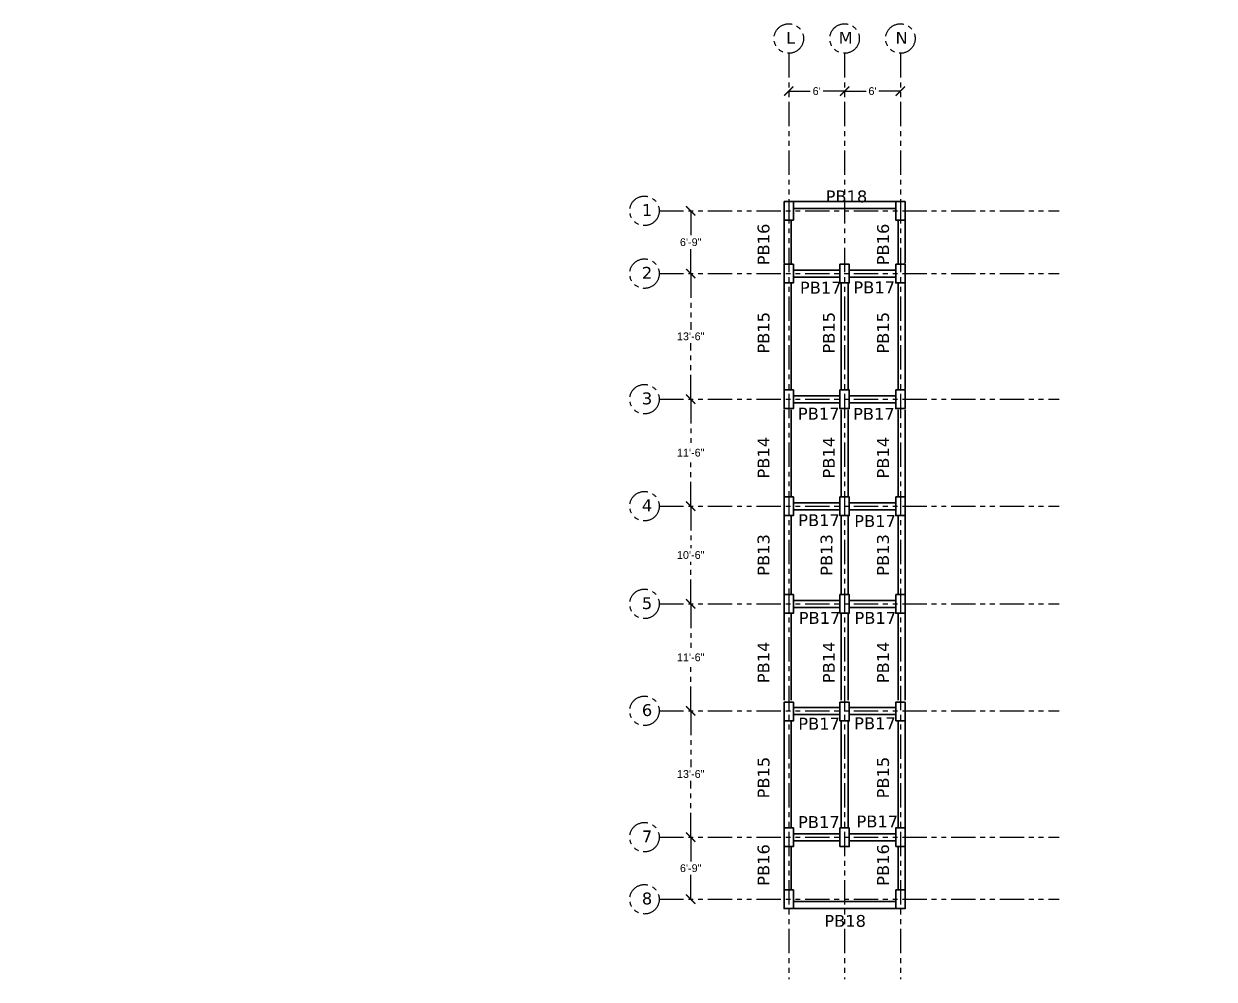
# Model space of a CAD drawing. Header units: feet. Extents: x 15113 to 123217, y -97269 to -8247.
# Drawn here: x 53832 to 55367, y -48765 to -47533 of the extents above; entities that cross this region are included whole.
import ezdxf

# ---------------------------------------------------------------- set-up
doc = ezdxf.new("R2010")
doc.units = ezdxf.units.FT
doc.header["$LTSCALE"] = 50.2
doc.header["$MEASUREMENT"] = 0
doc.header["$PDMODE"] = 3
doc.linetypes.add('PHANTOM2', pattern=[1.25, 0.625, -0.125, 0.125, -0.125, 0.125, -0.125])
doc.layers.get('0').update_dxf_attribs({"lineweight": 35})
doc.layers.add('drg seal txt', color=7, linetype='Continuous')
for name, color, linetype, lineweight in [('Str Beam', 10, 'Continuous', 35), ('Str Column', 50, 'Continuous', 35), ('Str LBL', 3, 'Continuous', 35)]:
    doc.layers.add(name, color=color, linetype=linetype, lineweight=lineweight)
doc.layers.add('Str grid', color=7, linetype='Continuous', true_color=0x17d337)
doc.styles.get("Standard").update_dxf_attribs({"font": 'arial.ttf'})
doc.dimstyles.new('Copy of Standard', dxfattribs={"dimscale": 40, "dimtxt": 0.25, "dimasz": 0.3, "dimexe": 0.18, "dimexo": 5, "dimgap": 0.09, "dimtad": 0, "dimtih": 1, "dimtoh": 1, "dimdec": 0, "dimzin": 0, "dimdsep": 46, "dimlunit": 4, "dimtxsty": 'Standard', "dimcen": 0.2, "dimse1": 1, "dimse2": 1, "dimadec": 0, "dimazin": 0, "dimtfac": 1, "dimtdec": 0, "dimtofl": 0, "dimtmove": 0, "dimatfit": 3, "dimfxl": 1, "dimtolj": 1, "dimtzin": 0, "dimarcsym": 0})

# ---------------------------------------------------------------- blocks, each defined once
blk = doc.blocks.new('_ArchTick')
at = {"color": 0, "linetype": 'ByBlock', "const_width": 0.15}
blk.add_lwpolyline([(-0.5, -0.5), (0.5, 0.5)], dxfattribs=at)
blk = doc.blocks.new('*D1034')
at = {"layer": 'Defpoints', "color": 0, "linetype": 'PHANTOM2', "transparency": 16777216}
for p in [(54692.2, -48155.2), (54692.2, -48281.2), (54692.2, -48281.2)]:
    blk.add_point(p, dxfattribs=at)
at = {"layer": 'Str grid', "color": 0, "linetype": 'PHANTOM2', "lineweight": -2, "transparency": 16777216}
for p, q in [((54692.2, -48155.2), (54692.2, -48209.5)), ((54692.2, -48281.2), (54692.2, -48226.9))]:
    blk.add_line(p, q, dxfattribs=at)
at = {"layer": 'Str grid', "color": 0, "linetype": 'PHANTOM2', "lineweight": -2, "transparency": 16777216, "xscale": 12, "yscale": 12, "zscale": 12}
for p, rotation in [((54692.2, -48155.2), 90), ((54692.2, -48281.2), 270)]:
    blk.add_blockref('_ArchTick', p, dxfattribs=dict(at, rotation=rotation))
at = {"layer": 'Str grid', "color": 0, "linetype": 'PHANTOM2', "transparency": 16777216, "insert": (54692.2, -48218.2), "char_height": 10, "attachment_point": 5}
blk.add_mtext('\\A1;10\'-6"', dxfattribs=at)
blk = doc.blocks.new('*D1035')
at = {"layer": 'Defpoints', "color": 0, "linetype": 'PHANTOM2', "transparency": 16777216}
for p in [(54692.2, -48017.2), (54692.2, -48155.2), (54692.2, -48155.2)]:
    blk.add_point(p, dxfattribs=at)
at = {"layer": 'Str grid', "color": 0, "linetype": 'PHANTOM2', "lineweight": -2, "transparency": 16777216}
for p, q in [((54692.2, -48017.2), (54692.2, -48077.5)), ((54692.2, -48155.2), (54692.2, -48094.9))]:
    blk.add_line(p, q, dxfattribs=at)
at = {"layer": 'Str grid', "color": 0, "linetype": 'PHANTOM2', "lineweight": -2, "transparency": 16777216, "xscale": 12, "yscale": 12, "zscale": 12}
for p, rotation in [((54692.2, -48017.2), 90), ((54692.2, -48155.2), 270)]:
    blk.add_blockref('_ArchTick', p, dxfattribs=dict(at, rotation=rotation))
at = {"layer": 'Str grid', "color": 0, "linetype": 'PHANTOM2', "transparency": 16777216, "insert": (54692.2, -48086.2), "char_height": 10, "attachment_point": 5}
blk.add_mtext('\\A1;11\'-6"', dxfattribs=at)
blk = doc.blocks.new('*D1036')
at = {"layer": 'Defpoints', "color": 0, "linetype": 'PHANTOM2', "transparency": 16777216}
for p in [(54692.2, -48582.2), (54692.2, -48662.2), (54692.2, -48662.2)]:
    blk.add_point(p, dxfattribs=at)
at = {"layer": 'Str grid', "color": 0, "linetype": 'PHANTOM2', "lineweight": -2, "transparency": 16777216}
for p, q in [((54692.2, -48582.2), (54692.2, -48613.5)), ((54692.2, -48662.2), (54692.2, -48630.9))]:
    blk.add_line(p, q, dxfattribs=at)
at = {"layer": 'Str grid', "color": 0, "linetype": 'PHANTOM2', "lineweight": -2, "transparency": 16777216, "xscale": 12, "yscale": 12, "zscale": 12}
for p, rotation in [((54692.2, -48582.2), 90), ((54692.2, -48662.2), 270)]:
    blk.add_blockref('_ArchTick', p, dxfattribs=dict(at, rotation=rotation))
at = {"layer": 'Str grid', "color": 0, "linetype": 'PHANTOM2', "transparency": 16777216, "insert": (54692.2, -48622.2), "char_height": 10, "attachment_point": 5}
blk.add_mtext('\\A1;6\'-9"', dxfattribs=at)
blk = doc.blocks.new('*D1037')
at = {"layer": 'Defpoints', "color": 0, "linetype": 'PHANTOM2', "transparency": 16777216}
for p in [(54692.2, -48419.2), (54692.2, -48582.2), (54692.2, -48582.2)]:
    blk.add_point(p, dxfattribs=at)
at = {"layer": 'Str grid', "color": 0, "linetype": 'PHANTOM2', "lineweight": -2, "transparency": 16777216}
for p, q in [((54692.2, -48419.2), (54692.2, -48492)), ((54692.2, -48582.2), (54692.2, -48509.4))]:
    blk.add_line(p, q, dxfattribs=at)
at = {"layer": 'Str grid', "color": 0, "linetype": 'PHANTOM2', "lineweight": -2, "transparency": 16777216, "xscale": 12, "yscale": 12, "zscale": 12}
for p, rotation in [((54692.2, -48419.2), 90), ((54692.2, -48582.2), 270)]:
    blk.add_blockref('_ArchTick', p, dxfattribs=dict(at, rotation=rotation))
at = {"layer": 'Str grid', "color": 0, "linetype": 'PHANTOM2', "transparency": 16777216, "insert": (54692.2, -48500.7), "char_height": 10, "attachment_point": 5}
blk.add_mtext('\\A1;13\'-6"', dxfattribs=at)
blk = doc.blocks.new('*D1038')
at = {"layer": 'Defpoints', "color": 0, "linetype": 'PHANTOM2', "transparency": 16777216}
for p in [(54692.2, -48281.2), (54692.2, -48419.2), (54692.2, -48419.2)]:
    blk.add_point(p, dxfattribs=at)
at = {"layer": 'Str grid', "color": 0, "linetype": 'PHANTOM2', "lineweight": -2, "transparency": 16777216}
for p, q in [((54692.2, -48281.2), (54692.2, -48341.5)), ((54692.2, -48419.2), (54692.2, -48358.9))]:
    blk.add_line(p, q, dxfattribs=at)
at = {"layer": 'Str grid', "color": 0, "linetype": 'PHANTOM2', "lineweight": -2, "transparency": 16777216, "xscale": 12, "yscale": 12, "zscale": 12}
for p, rotation in [((54692.2, -48281.2), 90), ((54692.2, -48419.2), 270)]:
    blk.add_blockref('_ArchTick', p, dxfattribs=dict(at, rotation=rotation))
at = {"layer": 'Str grid', "color": 0, "linetype": 'PHANTOM2', "transparency": 16777216, "insert": (54692.2, -48350.2), "char_height": 10, "attachment_point": 5}
blk.add_mtext('\\A1;11\'-6"', dxfattribs=at)
blk = doc.blocks.new('*D1039')
at = {"layer": 'Defpoints', "color": 0, "linetype": 'PHANTOM2', "transparency": 16777216}
for p in [(54818.7, -47619.8), (54890.7, -47619.8), (54890.7, -47619.8)]:
    blk.add_point(p, dxfattribs=at)
at = {"layer": 'Str grid', "color": 0, "linetype": 'PHANTOM2', "lineweight": -2, "transparency": 16777216}
for p, q in [((54818.7, -47619.8), (54846.5, -47619.8)), ((54890.7, -47619.8), (54862.9, -47619.8))]:
    blk.add_line(p, q, dxfattribs=at)
at = {"layer": 'Str grid', "color": 0, "linetype": 'PHANTOM2', "lineweight": -2, "transparency": 16777216, "xscale": 12, "yscale": 12, "zscale": 12, "rotation": 180}
blk.add_blockref('_ArchTick', (54818.7, -47619.8), dxfattribs=at)
at = {"layer": 'Str grid', "color": 0, "linetype": 'PHANTOM2', "lineweight": -2, "transparency": 16777216, "xscale": 12, "yscale": 12, "zscale": 12}
blk.add_blockref('_ArchTick', (54890.7, -47619.8), dxfattribs=at)
at = {"layer": 'Str grid', "color": 0, "linetype": 'PHANTOM2', "transparency": 16777216, "insert": (54854.7, -47619.8), "char_height": 10, "attachment_point": 5}
blk.add_mtext("\\A1;6'", dxfattribs=at)
blk = doc.blocks.new('*D1040')
at = {"layer": 'Defpoints', "color": 0, "linetype": 'PHANTOM2', "transparency": 16777216}
for p in [(54890.7, -47619.8), (54962.7, -47619.8), (54962.7, -47619.8)]:
    blk.add_point(p, dxfattribs=at)
at = {"layer": 'Str grid', "color": 0, "linetype": 'PHANTOM2', "lineweight": -2, "transparency": 16777216}
for p, q in [((54890.7, -47619.8), (54918.5, -47619.8)), ((54962.7, -47619.8), (54934.9, -47619.8))]:
    blk.add_line(p, q, dxfattribs=at)
at = {"layer": 'Str grid', "color": 0, "linetype": 'PHANTOM2', "lineweight": -2, "transparency": 16777216, "xscale": 12, "yscale": 12, "zscale": 12, "rotation": 180}
blk.add_blockref('_ArchTick', (54890.7, -47619.8), dxfattribs=at)
at = {"layer": 'Str grid', "color": 0, "linetype": 'PHANTOM2', "lineweight": -2, "transparency": 16777216, "xscale": 12, "yscale": 12, "zscale": 12}
blk.add_blockref('_ArchTick', (54962.7, -47619.8), dxfattribs=at)
at = {"layer": 'Str grid', "color": 0, "linetype": 'PHANTOM2', "transparency": 16777216, "insert": (54926.7, -47619.8), "char_height": 10, "attachment_point": 5}
blk.add_mtext("\\A1;6'", dxfattribs=at)
blk = doc.blocks.new('*D1041')
at = {"layer": 'Defpoints', "color": 0, "linetype": 'PHANTOM2', "transparency": 16777216}
for p in [(54692.2, -47855.2), (54692.2, -48017.2), (54692.2, -48017.2)]:
    blk.add_point(p, dxfattribs=at)
at = {"layer": 'Str grid', "color": 0, "linetype": 'PHANTOM2', "lineweight": -2, "transparency": 16777216}
for p, q in [((54692.2, -47855.2), (54692.2, -47927.5)), ((54692.2, -48017.2), (54692.2, -47944.9))]:
    blk.add_line(p, q, dxfattribs=at)
at = {"layer": 'Str grid', "color": 0, "linetype": 'PHANTOM2', "lineweight": -2, "transparency": 16777216, "xscale": 12, "yscale": 12, "zscale": 12}
for p, rotation in [((54692.2, -47855.2), 90), ((54692.2, -48017.2), 270)]:
    blk.add_blockref('_ArchTick', p, dxfattribs=dict(at, rotation=rotation))
at = {"layer": 'Str grid', "color": 0, "linetype": 'PHANTOM2', "transparency": 16777216, "insert": (54692.2, -47936.2), "char_height": 10, "attachment_point": 5}
blk.add_mtext('\\A1;13\'-6"', dxfattribs=at)
blk = doc.blocks.new('*D1042')
at = {"layer": 'Defpoints', "color": 0, "linetype": 'PHANTOM2', "transparency": 16777216}
for p in [(54692.2, -47774.2), (54692.2, -47855.2), (54692.2, -47855.2)]:
    blk.add_point(p, dxfattribs=at)
at = {"layer": 'Str grid', "color": 0, "linetype": 'PHANTOM2', "lineweight": -2, "transparency": 16777216}
for p, q in [((54692.2, -47774.2), (54692.2, -47806)), ((54692.2, -47855.2), (54692.2, -47823.4))]:
    blk.add_line(p, q, dxfattribs=at)
at = {"layer": 'Str grid', "color": 0, "linetype": 'PHANTOM2', "lineweight": -2, "transparency": 16777216, "xscale": 12, "yscale": 12, "zscale": 12}
for p, rotation in [((54692.2, -47774.2), 90), ((54692.2, -47855.2), 270)]:
    blk.add_blockref('_ArchTick', p, dxfattribs=dict(at, rotation=rotation))
at = {"layer": 'Str grid', "color": 0, "linetype": 'PHANTOM2', "transparency": 16777216, "insert": (54692.2, -47814.7), "char_height": 10, "attachment_point": 5}
blk.add_mtext('\\A1;6\'-9"', dxfattribs=at)
blk = doc.blocks.new('*D1069')
at = {"layer": 'Defpoints', "color": 0, "linetype": 'PHANTOM2', "transparency": 16777216}
for p in [(59402.8, -48172.5), (42253.6, -48298.5), (59402.8, -48298.5)]:
    blk.add_point(p, dxfattribs=at)
at = {"layer": 'Str grid', "color": 0, "linetype": 'PHANTOM2', "lineweight": -2, "transparency": 16777216}
for p, q in [((59402.8, -48172.5), (59402.8, -48226.8)), ((59402.8, -48298.5), (59402.8, -48244.2))]:
    blk.add_line(p, q, dxfattribs=at)
at = {"layer": 'Str grid', "color": 0, "linetype": 'PHANTOM2', "lineweight": -2, "transparency": 16777216, "xscale": 12, "yscale": 12, "zscale": 12}
for p, rotation in [((59402.8, -48172.5), 90), ((59402.8, -48298.5), 270)]:
    blk.add_blockref('_ArchTick', p, dxfattribs=dict(at, rotation=rotation))
at = {"layer": 'Str grid', "color": 0, "linetype": 'PHANTOM2', "transparency": 16777216, "insert": (59402.8, -48235.5), "char_height": 10, "attachment_point": 5}
blk.add_mtext('\\A1;10\'-6"', dxfattribs=at)

msp = doc.modelspace()

# ---------------------------------------------------------------- linework, layer by layer
at = {"layer": 'Str Beam'}
for p, q in [((54890.69426, -47762.2), (54824.69426, -47762.2)), ((54890.69426, -47771.2), (54824.69426, -47771.2)), ((54956.69426, -47762.2), (54890.69426, -47762.2)), ((54956.69426, -47771.2), (54890.69426, -47771.2)), ((54812.69426, -47842.23518), (54812.69426, -47786.2)), ((54821.69426, -47841.59777), (54821.69426, -47786.2)), ((54959.69426, -47841.59777), (54959.69426, -47786.2)), ((54968.69426, -47841.59777), (54968.69426, -47786.2)), ((54884.69426, -47850.7), (54824.69426, -47850.7)), ((54884.69426, -47859.7), (54824.69426, -47859.7)), ((54956.69426, -47850.7), (54896.69426, -47850.7)), ((54956.69426, -47859.7), (54896.69426, -47859.7)), ((54812.69426, -48004.87259), (54812.69426, -47867.98879)), ((54821.69426, -48004.23518), (54821.69426, -47867.98879)), ((54886.19426, -48004.23518), (54886.19426, -47867.98879)), ((54895.19426, -48004.23518), (54895.19426, -47867.98879)), ((54959.69426, -48004.23518), (54959.69426, -47867.98879)), ((54968.69426, -48004.23518), (54968.69426, -47867.98879)), ((54884.69426, -48012.7), (54824.69426, -48012.7)), ((54956.69426, -48012.7), (54896.69426, -48012.7)), ((54812.69426, -48143.2), (54812.69426, -48030.95361)), ((54821.69426, -48143.2), (54821.69426, -48030.95361)), ((54884.69426, -48021.7), (54824.69426, -48021.7)), ((54886.19426, -48143.2), (54886.19426, -48030.95361)), ((54895.19426, -48143.2), (54895.19426, -48030.95361)), ((54956.69426, -48021.7), (54896.69426, -48021.7)), ((54959.69426, -48143.2), (54959.69426, -48030.95361)), ((54968.69426, -48143.2), (54968.69426, -48030.95361)), ((54884.69426, -48150.7), (54824.69426, -48150.7)), ((54956.69426, -48150.7), (54896.69426, -48150.7)), ((54812.69426, -48167.2), (54812.69426, -48269.2)), ((54821.69426, -48167.2), (54821.69426, -48269.2)), ((54884.69426, -48159.7), (54824.69426, -48159.7)), ((54886.19426, -48167.2), (54886.19426, -48269.2)), ((54895.19426, -48167.2), (54895.19426, -48269.2)), ((54956.69426, -48159.7), (54896.69426, -48159.7)), ((54959.69426, -48167.2), (54959.69426, -48269.2)), ((54968.69426, -48167.2), (54968.69426, -48269.2)), ((54884.69426, -48276.7), (54824.69426, -48276.7)), ((54956.69426, -48276.7), (54896.69426, -48276.7)), ((54812.69426, -48293.2), (54812.69426, -48405.44639)), ((54821.69426, -48293.2), (54821.69426, -48405.44639)), ((54884.69426, -48285.7), (54824.69426, -48285.7)), ((54886.19426, -48293.2), (54886.19426, -48405.44639)), ((54895.19426, -48293.2), (54895.19426, -48405.44639)), ((54956.69426, -48285.7), (54896.69426, -48285.7)), ((54959.69426, -48293.2), (54959.69426, -48405.44639)), ((54968.69426, -48293.2), (54968.69426, -48405.44639)), ((54884.69426, -48414.7), (54824.69426, -48414.7)), ((54956.69426, -48414.7), (54896.69426, -48414.7)), ((54812.69426, -48431.52741), (54812.69426, -48570.16482)), ((54884.69426, -48423.7), (54824.69426, -48423.7)), ((54956.69426, -48423.7), (54896.69426, -48423.7)), ((54821.69426, -48432.16482), (54821.69426, -48570.16482)), ((54886.19426, -48432.16482), (54886.19426, -48570.16482)), ((54895.19426, -48432.16482), (54895.19426, -48570.16482)), ((54959.69426, -48432.16482), (54959.69426, -48570.16482)), ((54968.69426, -48432.16482), (54968.69426, -48570.16482)), ((54884.69426, -48577.66482), (54824.69426, -48577.66482)), ((54956.69426, -48577.66482), (54896.69426, -48577.66482)), ((54812.69426, -48594.16482), (54812.69426, -48650.2)), ((54821.69426, -48594.80223), (54821.69426, -48650.2)), ((54884.69426, -48586.66482), (54824.69426, -48586.66482)), ((54956.69426, -48586.66482), (54896.69426, -48586.66482)), ((54959.69426, -48594.80223), (54959.69426, -48650.2)), ((54968.69426, -48594.80223), (54968.69426, -48650.2)), ((54812.69426, -48674.2), (54812.69426, -48674.6198)), ((54821.69426, -48674.2), (54821.69426, -48674.6198)), ((54956.69426, -48665.2), (54824.69426, -48665.2)), ((54956.69426, -48674.2), (54824.69426, -48674.2)), ((54959.69426, -48674.2), (54959.69426, -48674.6198)), ((54968.69426, -48674.2), (54968.69426, -48674.6198))]:
    msp.add_line(p, q, dxfattribs=at)
at = {"layer": 'Str Column', "color": 2, "linetype": 'Continuous'}
for points in [[(54812.69426, -47762.2), (54824.69426, -47762.2), (54824.69426, -47786.2), (54812.69426, -47786.2)], [(54956.69426, -47762.2), (54968.69426, -47762.2), (54968.69426, -47786.2), (54956.69426, -47786.2)], [(54812.69426, -47843.2), (54824.69426, -47843.2), (54824.69426, -47867.2), (54812.69426, -47867.2)], [(54884.69426, -47843.2), (54896.69426, -47843.2), (54896.69426, -47867.2), (54884.69426, -47867.2)], [(54956.69426, -47843.2), (54968.69426, -47843.2), (54968.69426, -47867.2), (54956.69426, -47867.2)], [(54812.69426, -48005.2), (54824.69426, -48005.2), (54824.69426, -48029.2), (54812.69426, -48029.2)], [(54884.69426, -48005.2), (54896.69426, -48005.2), (54896.69426, -48029.2), (54884.69426, -48029.2)], [(54956.69426, -48005.2), (54968.69426, -48005.2), (54968.69426, -48029.2), (54956.69426, -48029.2)], [(54812.69426, -48143.2), (54824.69426, -48143.2), (54824.69426, -48167.2), (54812.69426, -48167.2)], [(54884.69426, -48143.2), (54896.69426, -48143.2), (54896.69426, -48167.2), (54884.69426, -48167.2)], [(54956.69426, -48143.2), (54968.69426, -48143.2), (54968.69426, -48167.2), (54956.69426, -48167.2)], [(54812.69426, -48269.2), (54824.69426, -48269.2), (54824.69426, -48293.2), (54812.69426, -48293.2)], [(54884.69426, -48269.2), (54896.69426, -48269.2), (54896.69426, -48293.2), (54884.69426, -48293.2)], [(54956.69426, -48269.2), (54968.69426, -48269.2), (54968.69426, -48293.2), (54956.69426, -48293.2)], [(54812.69426, -48432.16482), (54824.69426, -48432.16482), (54824.69426, -48408.16482), (54812.69426, -48408.16482)], [(54884.69426, -48432.16482), (54896.69426, -48432.16482), (54896.69426, -48408.16482), (54884.69426, -48408.16482)], [(54956.69426, -48432.16482), (54968.69426, -48432.16482), (54968.69426, -48408.16482), (54956.69426, -48408.16482)], [(54812.69426, -48594.16482), (54824.69426, -48594.16482), (54824.69426, -48570.16482), (54812.69426, -48570.16482)], [(54884.69426, -48594.16482), (54896.69426, -48594.16482), (54896.69426, -48570.16482), (54884.69426, -48570.16482)], [(54956.69426, -48594.16482), (54968.69426, -48594.16482), (54968.69426, -48570.16482), (54956.69426, -48570.16482)], [(54812.69426, -48650.2), (54824.69426, -48650.2), (54824.69426, -48674.2), (54812.69426, -48674.2)], [(54956.69426, -48650.2), (54968.69426, -48650.2), (54968.69426, -48674.2), (54956.69426, -48674.2)]]:
    msp.add_lwpolyline(points, close=True, dxfattribs=at)
at = {"layer": 'Str grid', "color": 0, "linetype": 'PHANTOM2'}
for p, q in [((54818.69426, -47571.02965), (54818.69426, -48765.3)), ((54890.69426, -47571.02965), (54890.69426, -48765.3)), ((54962.69426, -47571.02965), (54962.69426, -48765.3)), ((54651.56156, -47774.2), (55167.6, -47774.2)), ((54651.56156, -47855.2), (55167.6, -47855.2)), ((54651.56156, -48017.2), (55167.6, -48017.2)), ((54651.56156, -48155.2), (55167.6, -48155.2)), ((54651.56156, -48281.2), (55167.6, -48281.2)), ((54651.56156, -48419.2), (55167.6, -48419.2)), ((54651.56156, -48582.16482), (55167.6, -48582.16482)), ((54651.56156, -48662.2), (55167.6, -48662.2))]:
    msp.add_line(p, q, dxfattribs=at)
for centre in [(54818.69426, -47552.00206), (54890.69426, -47552.00206), (54962.69426, -47552.00206), (54632.53397, -47774.2), (54632.53397, -47855.2), (54632.53397, -48017.2), (54632.53397, -48155.2), (54632.53397, -48281.2), (54632.53397, -48419.2), (54632.53397, -48582.16482), (54632.53397, -48662.2)]:
    msp.add_circle(centre, 19.02759, dxfattribs=at)

# ---------------------------------------------------------------- texts
at = {"layer": 'drg seal txt', "char_height": 15.2852164, "width": 2687.8083334, "attachment_point": 1}
for s, insert in [('{\\fVerdana|b0|i0|c0|p34;L}', (54815.26525, -47543.34352)), ('{\\fVerdana|b0|i0|c0|p34;M}', (54883.06525, -47543.34352)), ('{\\fVerdana|b0|i0|c0|p34;N}', (54956.37099, -47543.34352)), ('{\\fVerdana|b0|i0|c0|p34;1}', (54629.21477, -47765.54146)), ('{\\fVerdana|b0|i0|c0|p34;2}', (54629.21477, -47846.54146)), ('{\\fVerdana|b0|i0|c0|p34;3}', (54629.21477, -48008.54146)), ('{\\fVerdana|b0|i0|c0|p34;4}', (54629.21477, -48146.54146)), ('{\\fVerdana|b0|i0|c0|p34;5}', (54629.21477, -48272.54146)), ('{\\fVerdana|b0|i0|c0|p34;6}', (54629.21477, -48410.54146)), ('{\\fVerdana|b0|i0|c0|p34;7}', (54629.21477, -48573.50629)), ('{\\fVerdana|b0|i0|c0|p34;8}', (54629.21477, -48653.54146))]:
    msp.add_mtext(s, dxfattribs=dict(at, insert=insert))
at = {"layer": 'Str LBL', "char_height": 15.2852164, "width": 28.177633, "attachment_point": 1}
for s, insert in [('{\\fVerdana|b0|i0|c0|p34;PB18}', (54866.26801, -47747.96609)), ('{\\fVerdana|b0|i0|c0|p34;PB17}', (54833.06801, -47865.66609)), ('{\\fVerdana|b0|i0|c0|p34;PB17}', (54902.06801, -47865.26609)), ('{\\fVerdana|b0|i0|c0|p34;PB17}', (54830.46801, -48028.16609)), ('{\\fVerdana|b0|i0|c0|p34;PB17}', (54901.66801, -48028.46609)), ('{\\fVerdana|b0|i0|c0|p34;PB17}', (54830.86801, -48165.66609)), ('{\\fVerdana|b0|i0|c0|p34;PB17}', (54903.16801, -48166.66609)), ('{\\fVerdana|b0|i0|c0|p34;PB17}', (54831.56801, -48291.66609)), ('{\\fVerdana|b0|i0|c0|p34;PB17}', (54903.46801, -48291.66609)), ('{\\fVerdana|b0|i0|c0|p34;PB17}', (54830.96801, -48428.06609)), ('{\\fVerdana|b0|i0|c0|p34;PB17}', (54903.06801, -48427.56609)), ('{\\fVerdana|b0|i0|c0|p34;PB17}', (54830.66801, -48554.96609)), ('{\\fVerdana|b0|i0|c0|p34;PB17}', (54906.06801, -48554.16609)), ('{\\fVerdana|b0|i0|c0|p34;PB18}', (54864.56801, -48682.46609))]:
    msp.add_mtext(s, dxfattribs=dict(at, insert=insert))
at = {"layer": 'Str LBL', "char_height": 15.2852164, "width": 28.177633, "attachment_point": 1, "rotation": 90}
for s, insert in [('{\\fVerdana|b0|i0|c0|p34;PB16}', (54778.46609, -47844.43199)), ('{\\fVerdana|b0|i0|c0|p34;PB16}', (54932.66609, -47844.43199)), ('{\\fVerdana|b0|i0|c0|p34;PB15}', (54778.46609, -47958.33199)), ('{\\fVerdana|b0|i0|c0|p34;PB15}', (54862.66609, -47958.33199)), ('{\\fVerdana|b0|i0|c0|p34;PB15}', (54932.66609, -47958.33199)), ('{\\fVerdana|b0|i0|c0|p34;PB14}', (54778.46609, -48119.54321)), ('{\\fVerdana|b0|i0|c0|p34;PB14}', (54862.66609, -48119.54321)), ('{\\fVerdana|b0|i0|c0|p34;PB14}', (54932.66609, -48119.54321)), ('{\\fVerdana|b0|i0|c0|p34;PB13}', (54778.46609, -48244.94321)), ('{\\fVerdana|b0|i0|c0|p34;PB13}', (54859.76609, -48244.94321)), ('{\\fVerdana|b0|i0|c0|p34;PB13}', (54932.56609, -48244.94321)), ('{\\fVerdana|b0|i0|c0|p34;PB14}', (54778.46609, -48383.54321)), ('{\\fVerdana|b0|i0|c0|p34;PB14}', (54862.66609, -48383.54321)), ('{\\fVerdana|b0|i0|c0|p34;PB14}', (54932.66609, -48383.54321)), ('{\\fVerdana|b0|i0|c0|p34;PB15}', (54778.46609, -48532.13199)), ('{\\fVerdana|b0|i0|c0|p34;PB15}', (54932.66609, -48532.13199)), ('{\\fVerdana|b0|i0|c0|p34;PB16}', (54778.46609, -48644.83199)), ('{\\fVerdana|b0|i0|c0|p34;PB16}', (54932.66609, -48644.83199))]:
    msp.add_mtext(s, dxfattribs=dict(at, insert=insert))

# ---------------------------------------------------------------- dimensions: what is measured, and where the dimension line sits
at = {"layer": 'Str grid', "color": 0, "linetype": 'PHANTOM2'}
for base, p1, p2, picture, middle in [((54890.69426, -47619.8), (54818.69426, -47619.8), (54890.69426, -47619.8), '*D1039', (54854.69426, -47619.8)), ((54962.69426, -47619.8), (54890.69426, -47619.8), (54962.69426, -47619.8), '*D1040', (54926.69426, -47619.8))]:
    dim = msp.add_linear_dim(base=base, p1=p1, p2=p2, dimstyle='Copy of Standard', override={"dimblk": 'ArchTick'}, dxfattribs=at)
    dim.commit()
    dim.dimension.update_dxf_attribs({"geometry": picture, "text_midpoint": middle})
for base, p1, p2, picture, middle in [((54692.15412, -47855.2), (54692.15412, -47774.2), (54692.15412, -47855.2), '*D1042', (54692.15412, -47814.7)), ((54692.15412, -48017.2), (54692.15412, -47855.2), (54692.15412, -48017.2), '*D1041', (54692.15412, -47936.2)), ((54692.15412, -48155.2), (54692.15412, -48017.2), (54692.15412, -48155.2), '*D1035', (54692.15412, -48086.2)), ((54692.15412, -48281.2), (54692.15412, -48155.2), (54692.15412, -48281.2), '*D1034', (54692.15412, -48218.2)), ((59402.75985, -48298.5), (59402.75985, -48172.5), (42253.55418, -48298.5), '*D1069', (59402.75985, -48235.5)), ((54692.15412, -48419.2), (54692.15412, -48281.2), (54692.15412, -48419.2), '*D1038', (54692.15412, -48350.2))]:
    dim = msp.add_linear_dim(base=base, p1=p1, p2=p2, angle=90, dimstyle='Copy of Standard', override={"dimblk": 'ArchTick'}, dxfattribs=at)
    dim.commit()
    dim.dimension.update_dxf_attribs({"geometry": picture, "text_midpoint": middle})
for base, p1, p2, text, picture, middle in [((54692.15412, -48582.16482), (54692.15412, -48419.2), (54692.15412, -48582.16482), '13\'-6"', '*D1037', (54692.15412, -48500.68241)), ((54692.15412, -48662.2), (54692.15412, -48582.16482), (54692.15412, -48662.2), '6\'-9"', '*D1036', (54692.15412, -48622.18241))]:
    dim = msp.add_linear_dim(base=base, p1=p1, p2=p2, angle=90, text=text, dimstyle='Copy of Standard', override={"dimblk": 'ArchTick'}, dxfattribs=at)
    dim.commit()
    dim.dimension.update_dxf_attribs({"geometry": picture, "text_midpoint": middle})

doc.saveas('drawing.dxf')
